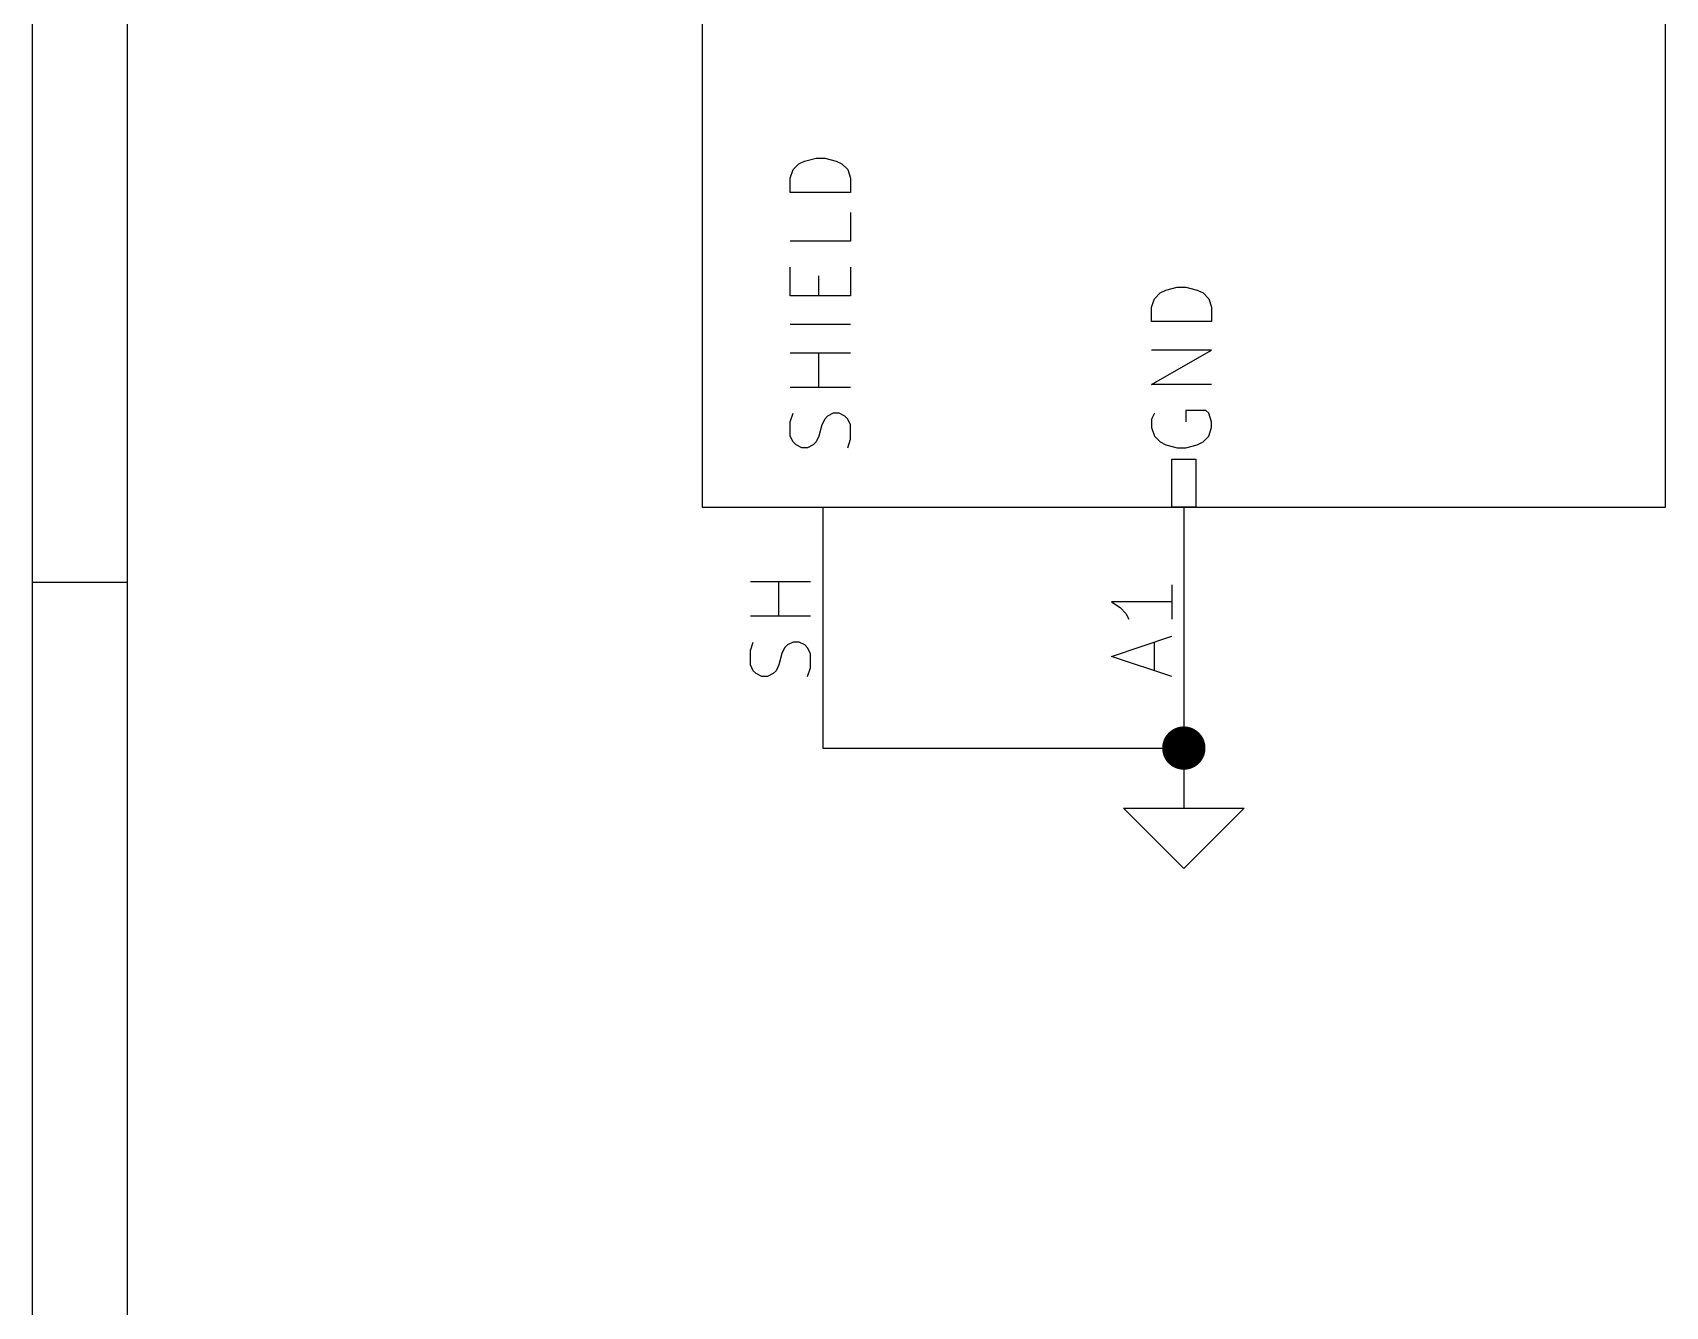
# Model space of a CAD drawing. Header units: inches. Extents: x 0.4 to 16.1, y -11.3 to -0.4.
# Drawn here: x 0.394 to 1.75, y -2.964 to -1.906 of the extents above; entities that cross this region are included whole.
import ezdxf

# ---------------------------------------------------------------- set-up
doc = ezdxf.new("R2010")
doc.units = ezdxf.units.IN
doc.header["$MEASUREMENT"] = 0
for name, color, linetype in [('GREENSIXTYFIVE', 129, 'CONTINUOUS'), ('LIGHTGREEN', 92, 'CONTINUOUS'), ('LIGHTRED', 12, 'CONTINUOUS'), ('RED', 14, 'CONTINUOUS'), ('WHITE', 250, 'CONTINUOUS')]:
    doc.layers.add(name, color=color, linetype=linetype)

msp = doc.modelspace()

# ---------------------------------------------------------------- linework, layer by layer
at = {"layer": 'GREENSIXTYFIVE', "linetype": 'CONTINUOUS'}
for p, q in [((1.0231, -2.0267), (1.0255, -2.0195)), ((1.0231, -2.0267), (1.0255, -2.0195)), ((1.0255, -2.0195), (1.0303, -2.0148)), ((1.0255, -2.0195), (1.0303, -2.0148)), ((1.0303, -2.0148), (1.035, -2.0124)), ((1.0303, -2.0148), (1.035, -2.0124)), ((1.035, -2.0124), (1.0446, -2.01)), ((1.035, -2.0124), (1.0446, -2.01)), ((1.0446, -2.01), (1.0517, -2.01)), ((1.0446, -2.01), (1.0517, -2.01)), ((1.0517, -2.01), (1.0612, -2.0124)), ((1.0517, -2.01), (1.0612, -2.0124)), ((1.0612, -2.0124), (1.066, -2.0148)), ((1.0612, -2.0124), (1.066, -2.0148)), ((1.066, -2.0148), (1.0708, -2.0195)), ((1.066, -2.0148), (1.0708, -2.0195)), ((1.0708, -2.0195), (1.0731, -2.0267)), ((1.0708, -2.0195), (1.0731, -2.0267)), ((1.0231, -2.0386), (1.0231, -2.0267)), ((1.0231, -2.0386), (1.0231, -2.0267)), ((1.0731, -2.0267), (1.0731, -2.0386)), ((1.0731, -2.0267), (1.0731, -2.0386)), ((1.0731, -2.0386), (1.0231, -2.0386)), ((1.0731, -2.0386), (1.0231, -2.0386)), ((1.0731, -2.0552), (1.0731, -2.079)), ((1.0731, -2.0552), (1.0731, -2.079)), ((1.0731, -2.079), (1.0231, -2.079)), ((1.0731, -2.079), (1.0231, -2.079)), ((1.0231, -2.1243), (1.0231, -2.1005)), ((1.0231, -2.1243), (1.0231, -2.1005)), ((1.0731, -2.1005), (1.0731, -2.1243)), ((1.0731, -2.1005), (1.0731, -2.1243)), ((1.0469, -2.1243), (1.0469, -2.1076)), ((1.0469, -2.1243), (1.0469, -2.1076)), ((1.0731, -2.1243), (1.0231, -2.1243)), ((1.0731, -2.1243), (1.0231, -2.1243)), ((1.3231, -2.1338), (1.3255, -2.1267)), ((1.3231, -2.1338), (1.3255, -2.1267)), ((1.3255, -2.1267), (1.3303, -2.1219)), ((1.3255, -2.1267), (1.3303, -2.1219)), ((1.3303, -2.1219), (1.335, -2.1195)), ((1.3303, -2.1219), (1.335, -2.1195)), ((1.335, -2.1195), (1.3446, -2.1171)), ((1.335, -2.1195), (1.3446, -2.1171)), ((1.3446, -2.1171), (1.3517, -2.1171)), ((1.3446, -2.1171), (1.3517, -2.1171)), ((1.3517, -2.1171), (1.3612, -2.1195)), ((1.3517, -2.1171), (1.3612, -2.1195)), ((1.3612, -2.1195), (1.366, -2.1219)), ((1.3612, -2.1195), (1.366, -2.1219)), ((1.366, -2.1219), (1.3708, -2.1267)), ((1.366, -2.1219), (1.3708, -2.1267)), ((1.3708, -2.1267), (1.3731, -2.1338)), ((1.3708, -2.1267), (1.3731, -2.1338)), ((1.3231, -2.1457), (1.3231, -2.1338)), ((1.3231, -2.1457), (1.3231, -2.1338)), ((1.3731, -2.1338), (1.3731, -2.1457)), ((1.3731, -2.1338), (1.3731, -2.1457)), ((1.0731, -2.1481), (1.0231, -2.1481)), ((1.0731, -2.1481), (1.0231, -2.1481)), ((1.3731, -2.1457), (1.3231, -2.1457)), ((1.3731, -2.1457), (1.3231, -2.1457)), ((1.3231, -2.1981), (1.3731, -2.1695)), ((1.3731, -2.1695), (1.3231, -2.1695)), ((1.3231, -2.1981), (1.3731, -2.1695)), ((1.3731, -2.1695), (1.3231, -2.1695)), ((1.0731, -2.1719), (1.0231, -2.1719)), ((1.0731, -2.1719), (1.0231, -2.1719)), ((1.0469, -2.2005), (1.0469, -2.1719)), ((1.0469, -2.2005), (1.0469, -2.1719)), ((1.0731, -2.2005), (1.0231, -2.2005)), ((1.0731, -2.2005), (1.0231, -2.2005)), ((1.3731, -2.1981), (1.3231, -2.1981)), ((1.3731, -2.1981), (1.3231, -2.1981)), ((1.0231, -2.229), (1.0255, -2.2219)), ((1.0231, -2.229), (1.0255, -2.2219)), ((1.0541, -2.2243), (1.0517, -2.2267)), ((1.0541, -2.2243), (1.0517, -2.2267)), ((1.0588, -2.2219), (1.0541, -2.2243)), ((1.0588, -2.2219), (1.0541, -2.2243)), ((1.0636, -2.2219), (1.0588, -2.2219)), ((1.0636, -2.2219), (1.0588, -2.2219)), ((1.0684, -2.2243), (1.0636, -2.2219)), ((1.0684, -2.2243), (1.0636, -2.2219)), ((1.0708, -2.2267), (1.0684, -2.2243)), ((1.0708, -2.2267), (1.0684, -2.2243)), ((1.3255, -2.2219), (1.3231, -2.2267)), ((1.3255, -2.2219), (1.3231, -2.2267)), ((1.3684, -2.2195), (1.3517, -2.2195)), ((1.3517, -2.2195), (1.3517, -2.229)), ((1.3684, -2.2195), (1.3517, -2.2195)), ((1.3517, -2.2195), (1.3517, -2.229)), ((1.3708, -2.2219), (1.3684, -2.2195)), ((1.3708, -2.2219), (1.3684, -2.2195)), ((1.3731, -2.229), (1.3708, -2.2219)), ((1.3731, -2.229), (1.3708, -2.2219)), ((1.0231, -2.2409), (1.0231, -2.229)), ((1.0231, -2.2409), (1.0231, -2.229)), ((1.0493, -2.2314), (1.0469, -2.2409)), ((1.0493, -2.2314), (1.0469, -2.2409)), ((1.0517, -2.2267), (1.0493, -2.2314)), ((1.0517, -2.2267), (1.0493, -2.2314)), ((1.0731, -2.2314), (1.0708, -2.2267)), ((1.0731, -2.2314), (1.0708, -2.2267)), ((1.0731, -2.2433), (1.0731, -2.2314)), ((1.0731, -2.2433), (1.0731, -2.2314)), ((1.3231, -2.2267), (1.3231, -2.2338)), ((1.3231, -2.2267), (1.3231, -2.2338)), ((1.3231, -2.2338), (1.3255, -2.2409)), ((1.3231, -2.2338), (1.3255, -2.2409)), ((1.3708, -2.2409), (1.3731, -2.2338)), ((1.3708, -2.2409), (1.3731, -2.2338)), ((1.3731, -2.2338), (1.3731, -2.229)), ((1.3731, -2.2338), (1.3731, -2.229)), ((1.0255, -2.2457), (1.0231, -2.2409)), ((1.0255, -2.2457), (1.0231, -2.2409)), ((1.0279, -2.2481), (1.0255, -2.2457)), ((1.0279, -2.2481), (1.0255, -2.2457)), ((1.0327, -2.2505), (1.0279, -2.2481)), ((1.0327, -2.2505), (1.0279, -2.2481)), ((1.0374, -2.2505), (1.0327, -2.2505)), ((1.0374, -2.2505), (1.0327, -2.2505)), ((1.0422, -2.2481), (1.0374, -2.2505)), ((1.0422, -2.2481), (1.0374, -2.2505)), ((1.0446, -2.2457), (1.0422, -2.2481)), ((1.0446, -2.2457), (1.0422, -2.2481)), ((1.0469, -2.2409), (1.0446, -2.2457)), ((1.0469, -2.2409), (1.0446, -2.2457)), ((1.0708, -2.2505), (1.0731, -2.2433)), ((1.0708, -2.2505), (1.0731, -2.2433)), ((1.3255, -2.2409), (1.3303, -2.2457)), ((1.3255, -2.2409), (1.3303, -2.2457)), ((1.3303, -2.2457), (1.335, -2.2481)), ((1.3303, -2.2457), (1.335, -2.2481)), ((1.335, -2.2481), (1.3446, -2.2505)), ((1.335, -2.2481), (1.3446, -2.2505)), ((1.3446, -2.2505), (1.3517, -2.2505)), ((1.3446, -2.2505), (1.3517, -2.2505)), ((1.3517, -2.2505), (1.3612, -2.2481)), ((1.3517, -2.2505), (1.3612, -2.2481)), ((1.3612, -2.2481), (1.366, -2.2457)), ((1.3612, -2.2481), (1.366, -2.2457)), ((1.366, -2.2457), (1.3708, -2.2409)), ((1.366, -2.2457), (1.3708, -2.2409))]:
    msp.add_line(p, q, dxfattribs=at)
at = {"layer": 'LIGHTGREEN', "linetype": 'CONTINUOUS'}
msp.add_line((1.05, -2.5), (1.35, -2.5), dxfattribs=at)
at = {"layer": 'LIGHTGREEN', "const_width": 0.018}
msp.add_lwpolyline([(1.341, -2.5, 1), (1.359, -2.5, 1)], format="xyb", close=True, dxfattribs=at)
at = {"layer": 'LIGHTRED', "linetype": 'CONTINUOUS'}
for p, q in [((1.0399, -2.3619), (0.9899, -2.3619)), ((1.0399, -2.3619), (0.9899, -2.3619)), ((1.0137, -2.3905), (1.0137, -2.3619)), ((1.0137, -2.3905), (1.0137, -2.3619)), ((1.3399, -2.3643), (1.3399, -2.3929)), ((1.3399, -2.3643), (1.3399, -2.3929)), ((1.3399, -2.3786), (1.2899, -2.3786)), ((1.2899, -2.3786), (1.297, -2.3833)), ((1.3399, -2.3786), (1.2899, -2.3786)), ((1.2899, -2.3786), (1.297, -2.3833)), ((1.297, -2.3833), (1.3018, -2.3881)), ((1.297, -2.3833), (1.3018, -2.3881)), ((1.0399, -2.3905), (0.9899, -2.3905)), ((1.0399, -2.3905), (0.9899, -2.3905)), ((1.3018, -2.3881), (1.3042, -2.3929)), ((1.3018, -2.3881), (1.3042, -2.3929)), ((0.9899, -2.419), (0.9923, -2.4119)), ((0.9899, -2.419), (0.9923, -2.4119)), ((1.0256, -2.4119), (1.0208, -2.4143)), ((1.0256, -2.4119), (1.0208, -2.4143)), ((1.0304, -2.4119), (1.0256, -2.4119)), ((1.0304, -2.4119), (1.0256, -2.4119)), ((1.0351, -2.4143), (1.0304, -2.4119)), ((1.0351, -2.4143), (1.0304, -2.4119)), ((1.2899, -2.4238), (1.3399, -2.4071)), ((1.2899, -2.4238), (1.3399, -2.4071)), ((1.3256, -2.4357), (1.3256, -2.4119)), ((1.3256, -2.4357), (1.3256, -2.4119)), ((0.9899, -2.4309), (0.9899, -2.419)), ((0.9899, -2.4309), (0.9899, -2.419)), ((1.0161, -2.4214), (1.0137, -2.4309)), ((1.0161, -2.4214), (1.0137, -2.4309)), ((1.0184, -2.4167), (1.0161, -2.4214)), ((1.0184, -2.4167), (1.0161, -2.4214)), ((1.0208, -2.4143), (1.0184, -2.4167)), ((1.0208, -2.4143), (1.0184, -2.4167)), ((1.0375, -2.4167), (1.0351, -2.4143)), ((1.0375, -2.4167), (1.0351, -2.4143)), ((1.0399, -2.4214), (1.0375, -2.4167)), ((1.0399, -2.4214), (1.0375, -2.4167)), ((1.0399, -2.4333), (1.0399, -2.4214)), ((1.0399, -2.4333), (1.0399, -2.4214)), ((1.3399, -2.4405), (1.2899, -2.4238)), ((1.3399, -2.4405), (1.2899, -2.4238)), ((0.9923, -2.4357), (0.9899, -2.4309)), ((0.9923, -2.4357), (0.9899, -2.4309)), ((0.9946, -2.4381), (0.9923, -2.4357)), ((0.9946, -2.4381), (0.9923, -2.4357)), ((0.9994, -2.4405), (0.9946, -2.4381)), ((0.9994, -2.4405), (0.9946, -2.4381)), ((1.0042, -2.4405), (0.9994, -2.4405)), ((1.0042, -2.4405), (0.9994, -2.4405)), ((1.0089, -2.4381), (1.0042, -2.4405)), ((1.0089, -2.4381), (1.0042, -2.4405)), ((1.0113, -2.4357), (1.0089, -2.4381)), ((1.0113, -2.4357), (1.0089, -2.4381)), ((1.0137, -2.4309), (1.0113, -2.4357)), ((1.0137, -2.4309), (1.0113, -2.4357)), ((1.0375, -2.4405), (1.0399, -2.4333)), ((1.0375, -2.4405), (1.0399, -2.4333))]:
    msp.add_line(p, q, dxfattribs=at)
at = {"layer": 'RED', "linetype": 'CONTINUOUS'}
for p, q in [((0.3937, -11.2993), (0.3937, -0.3937)), ((0.4724, -11.2206), (0.4724, -0.4724)), ((0.95, -0.9), (0.95, -2.3)), ((1.75, -2.3), (1.75, -0.9)), ((1.34, -2.3), (1.34, -2.26)), ((1.34, -2.26), (1.36, -2.26)), ((1.36, -2.26), (1.36, -2.3)), ((0.95, -2.3), (1.75, -2.3)), ((1.05, -2.3), (1.05, -2.5)), ((1.05, -2.3), (1.05, -2.5)), ((1.36, -2.3), (1.34, -2.3)), ((1.35, -2.3), (1.35, -2.5)), ((1.35, -2.3), (1.35, -2.5)), ((0.3937, -2.3622), (0.4724, -2.3622)), ((1.35, -2.5), (1.35, -2.55)), ((1.35, -2.6), (1.3, -2.55)), ((1.3, -2.55), (1.35, -2.55)), ((1.35, -2.55), (1.4, -2.55)), ((1.4, -2.55), (1.35, -2.6))]:
    msp.add_line(p, q, dxfattribs=at)
at = {"layer": 'WHITE', "linetype": 'CONTINUOUS'}
for p, q in [((0.95, -0.9), (0.95, -2.3)), ((1.75, -2.3), (1.75, -0.9)), ((0.95, -2.3), (1.75, -2.3))]:
    msp.add_line(p, q, dxfattribs=at)

doc.saveas('drawing.dxf')
